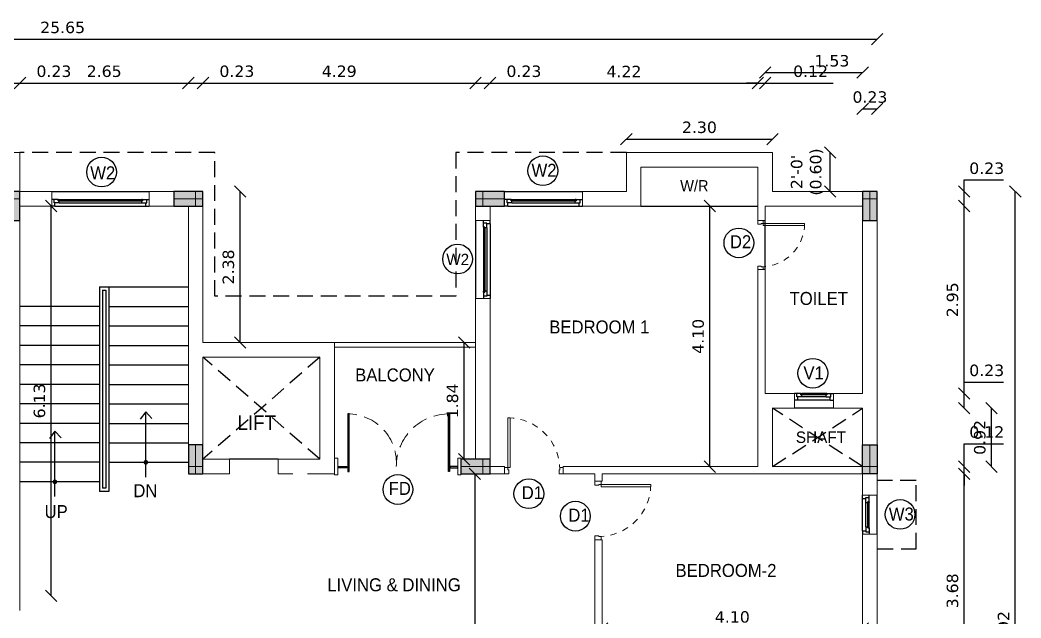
# Model space of a CAD drawing. Header units: metres. Extents: x 927 to 1109, y 805 to 891.
# Drawn here: x 1042.79 to 1058.54, y 833.71 to 843.12 of the extents above; entities that cross this region are included whole.
import ezdxf
from ezdxf.enums import TextEntityAlignment as Align

# ---------------------------------------------------------------- set-up
doc = ezdxf.new("R2010")
doc.units = ezdxf.units.M
doc.header["$MEASUREMENT"] = 0
doc.header["$PDMODE"] = 2
doc.header["$PDSIZE"] = 50
doc.linetypes.add('HIDDEN', pattern=[0.375, 0.25, -0.125])
doc.layers.get('0').update_dxf_attribs({"lineweight": 0})
doc.layers.get('Defpoints').update_dxf_attribs({"lineweight": 0})
for name, color, linetype in [('ABOVE', 250, 'HIDDEN'), ('col hat', 254, 'Continuous'), ('COLUMN', 2, 'Continuous'), ('DOOR TEXT', 205, 'Continuous'), ('F.COL', 5, 'Continuous'), ('glass', 4, 'Continuous'), ('LEVEL', 40, 'Continuous'), ('RAILING', 251, 'Continuous'), ('ROOM TEXT SCH', 7, 'Continuous'), ('STEPS', 250, 'Continuous'), ('wall1', 125, 'Continuous'), ('WIN TEXT', 7, 'Continuous'), ('window', 252, 'Continuous')]:
    doc.layers.add(name, color=color, linetype=linetype)
for name, color, linetype, lineweight in [('DOOR', 8, 'Continuous', 0), ('ED', 30, 'Continuous', 0), ('ROOM TEXT', 7, 'Continuous', 0), ('wall', 7, 'Continuous', 0)]:
    doc.layers.add(name, color=color, linetype=linetype, lineweight=lineweight)
doc.styles.get("Standard").update_dxf_attribs({"font": 'verdana.ttf', "height": 0.18})
doc.styles.add('UATEXT', font='GOTHIC.TTF')
doc.styles.add('USA TEXT', font='GOTHIC.TTF', dxfattribs={"width": 0.8})
doc.dimstyles.new('ED', dxfattribs={"dimscale": 0, "dimtxt": 0.18, "dimasz": 0.18, "dimexe": 0, "dimexo": 0, "dimgap": 0.09, "dimtad": 1, "dimtoh": 1, "dimzin": 3, "dimdsep": 46, "dimtxsty": 'Standard', "dimblk": 'OBLIQUE', "dimcen": 0.09, "dimse1": 1, "dimse2": 1, "dimclrd": 251, "dimclrt": 30, "dimadec": 0, "dimazin": 0, "dimtfac": 1, "dimtmove": 0, "dimatfit": 3, "dimldrblk": 'ARCHTICK', "dimfxl": 1, "dimtolj": 1, "dimtzin": 0, "dimarcsym": 0})

# ---------------------------------------------------------------- blocks, each defined once
blk = doc.blocks.new('door 3')
at = {"layer": 'DOOR', "color": 252}
for p, q in [((0, 36), (0, 33.54)), ((0, 33.54), (2.5, 33.54)), ((2.5, 34.04), (4, 34.04)), ((2.5, 34.04), (2.5, 33.54)), ((4, 36), (4, 34.04)), ((0, 2.5), (0, 0)), ((0, 2.5), (2.5, 2.5)), ((2.5, 2.5), (2.5, 2)), ((2.5, 2), (4, 2)), ((4, 2), (4, 0))]:
    blk.add_line(p, q, dxfattribs=at)
at = {"layer": 'DOOR'}
blk.add_lwpolyline([(34.54, 2), (4, 2), (4, 3.5), (34.54, 3.5)], close=True, dxfattribs=at)
at = {"layer": 'DOOR', "color": 233, "linetype": 'HIDDEN'}
blk.add_arc((2.5, 2), 32.03, 0, 90, dxfattribs=at)
blk = doc.blocks.new('VEN')
at = {"layer": 'window', "color": 252}
for p, q in [((-4, 10.53), (-4, 12)), ((-1.97, 10.53), (-4, 10.53)), ((-2, 10.5), (-4, 10.5)), ((-4, 8.02), (-4, 10.5)), ((-3.23, 8.02), (-4, 8.02)), ((-3.5, 8), (-4, 8)), ((-4, 8), (-4, 7.5)), ((-3.5, 7.5), (-4, 7.5)), ((-3.5, 7.5), (-3.5, 8)), ((-3.23, 8.02), (-3.23, 7.5)), ((-2, 7.5), (-3.23, 7.5)), ((-2, 7.5), (-2, 10.5)), ((-1.97, 10), (-1.97, 10.53)), ((0, 10), (-1.97, 10)), ((0, 10), (0, 12)), ((0, 10), (0, -10)), ((-3.5, -7.5), (-4, -7.5)), ((-4, -8), (-4, -7.5)), ((-3.5, -8), (-4, -8)), ((-4, -8.02), (-4, -10.5)), ((-3.23, -8.02), (-4, -8.02)), ((-2, -10.5), (-4, -10.5)), ((-4, -10.53), (-4, -12)), ((-1.97, -10.53), (-4, -10.53)), ((-3.5, -7.5), (-3.5, -8)), ((-3.49, -8), (-3.25, -8)), ((-2, -7.5), (-3.23, -7.5)), ((-3.23, -8.02), (-3.23, -7.5)), ((-2, -7.5), (-2, -10.5)), ((0, -10), (-1.97, -10)), ((-1.97, -10), (-1.97, -10.53)), ((0, -10), (0, -12))]:
    blk.add_line(p, q, dxfattribs=at)
at = {"layer": 'window', "color": 250}
for p, q in [((-4, 7.5), (-4, -7.5)), ((-2, 7.5), (-2, -7.5))]:
    blk.add_line(p, q, dxfattribs=at)
at = {"layer": 'window', "color": 4}
for p, q in [((-3.49, 8), (-3.49, -8)), ((-3.49, 8), (-3.25, 8)), ((-3.25, 8), (-3.25, -8))]:
    blk.add_line(p, q, dxfattribs=at)
blk = doc.blocks.new('WIN LARGE')
at = {"layer": 'window', "color": 252}
for p, q in [((-22, 9), (-24, 9)), ((-22.53, 7.03), (-22.53, 5)), ((-22, 7.03), (-22.53, 7.03)), ((-22.5, 7), (-22.5, 5)), ((-19.5, 7), (-22.5, 7)), ((-22, 9), (22, 9)), ((-22, 9), (-22, 7.03)), ((-19.5, 7), (-19.5, 5.77)), ((19.5, 7), (22.5, 7)), ((19.5, 7), (19.5, 5.77)), ((22, 9), (22, 7.03)), ((22, 9), (24, 9)), ((22, 7.03), (22.53, 7.03)), ((22.5, 7), (22.5, 5)), ((22.53, 7.03), (22.53, 5)), ((-22.53, 5), (-24, 5)), ((-24, 0), (24, 0)), ((-20.02, 5), (-22.5, 5)), ((-20.02, 5.77), (-20.02, 5)), ((-20.02, 5.77), (-19.5, 5.77)), ((-20, 5.5), (-20, 5)), ((-19.5, 5.5), (-20, 5.5)), ((-20, 5), (-19.5, 5)), ((-19.5, 5.5), (-19.5, 5)), ((20.02, 5.77), (19.5, 5.77)), ((19.5, 5.5), (20, 5.5)), ((19.5, 5.5), (19.5, 5)), ((20, 5), (19.5, 5)), ((20, 5.51), (20, 5.75)), ((20, 5.5), (20, 5)), ((20.02, 5.77), (20.02, 5)), ((20.02, 5), (22.5, 5)), ((22.53, 5), (24, 5))]:
    blk.add_line(p, q, dxfattribs=at)
at = {"layer": 'window', "color": 250}
for p, q in [((-19.5, 7), (19.5, 7)), ((-19.5, 5), (19.5, 5))]:
    blk.add_line(p, q, dxfattribs=at)
at = {"layer": 'window', "color": 4}
for p, q in [((-20, 5.75), (20, 5.75)), ((-20, 5.51), (-20, 5.75)), ((-20, 5.51), (20, 5.51))]:
    blk.add_line(p, q, dxfattribs=at)
blk = doc.blocks.new('A$C2E3D07F4')
at = {"layer": 'col hat'}
h = blk.add_hatch(color=256, dxfattribs=at)
h.paths.add_polyline_path([(-4.5, 0), (-9, 0), (-9, -4.5), (-4.5, -4.5)])
h.paths.add_polyline_path([(-4.5, -4.5), (0, -4.5), (0, 0), (-4.5, 0)])
h.paths.add_polyline_path([(-4.5, -18), (0, -18), (0, -4.5), (-4.5, -4.5)])
h.paths.add_polyline_path([(-4.5, -4.5), (-9, -4.5), (-9, -18), (-4.5, -18)])
at = {"layer": 'COLUMN', "linetype": 'ByBlock'}
blk.add_lwpolyline([(0, 0), (-9, 0), (-9, -18), (0, -18)], close=True, dxfattribs=at)
at = {"layer": 'Defpoints', "color": 1}
for p, q in [((-4.5, 0), (-4.5, -18)), ((-9, -4.5), (0, -4.5))]:
    blk.add_line(p, q, dxfattribs=at)
blk = doc.blocks.new('fc')
at = {"layer": 'F.COL'}
h = blk.add_hatch(color=256, dxfattribs=at)
h.paths.add_polyline_path([(-4.5, 9), (-18, 9), (-18, 4.5), (-4.5, 4.5)])
h.paths.add_polyline_path([(-4.5, 4.5), (-18, 4.5), (-18, 0), (-4.5, 0)])
h.paths.add_polyline_path([(0, 4.5), (-4.5, 4.5), (-4.5, 0), (0, 0)])
h.paths.add_polyline_path([(0, 9), (-4.5, 9), (-4.5, 4.5), (0, 4.5)])
at = {"layer": 'Defpoints', "color": 1}
for p, q in [((-4.5, 0), (-4.5, 9)), ((0, 4.5), (-18, 4.5))]:
    blk.add_line(p, q, dxfattribs=at)
at = {"layer": 'F.COL'}
blk.add_lwpolyline([(-18, 9), (-18, 0), (0, 0), (0, 9)], close=True, dxfattribs=at)
blk = doc.blocks.new('_Oblique')
at = {"color": 0, "linetype": 'ByBlock', "lineweight": -2}
blk.add_line((-0.5, -0.5), (0.5, 0.5), dxfattribs=at)
blk = doc.blocks.new('*D211')
at = {"layer": 'Defpoints', "color": 0, "transparency": 16777216}
for p in [(1042.788, 842.131), (1042.558, 841.038), (1042.788, 841.038)]:
    blk.add_point(p, dxfattribs=at)
at = {"layer": 'ED', "color": 251, "lineweight": -2, "transparency": 16777216}
for p, q in [((1042.558, 842.131), (1042.788, 842.131)), ((1042.788, 842.131), (1043.675, 842.131))]:
    blk.add_line(p, q, dxfattribs=at)
at = {"layer": 'ED', "color": 251, "lineweight": -2, "transparency": 16777216, "xscale": 0.18, "yscale": 0.18, "zscale": 0.18, "rotation": 180}
blk.add_blockref('_Oblique', (1042.558, 842.131), dxfattribs=at)
at = {"layer": 'ED', "color": 251, "lineweight": -2, "transparency": 16777216, "xscale": 0.18, "yscale": 0.18, "zscale": 0.18}
blk.add_blockref('_Oblique', (1042.788, 842.131), dxfattribs=at)
at = {"layer": 'ED', "color": 30, "transparency": 16777216, "insert": (1043.322, 842.315), "char_height": 0.18, "attachment_point": 5}
blk.add_mtext('\\A1;0.23', dxfattribs=at)
blk = doc.blocks.new('_ArchTick')
at = {"color": 0, "const_width": 0.15}
blk.add_lwpolyline([(-0.5, -0.5), (0.5, 0.5)], dxfattribs=at)
blk = doc.blocks.new('*D212')
at = {"layer": 'Defpoints', "color": 0, "transparency": 16777216}
for p in [(1045.438, 842.131), (1042.788, 841.038), (1045.438, 840.195)]:
    blk.add_point(p, dxfattribs=at)
at = {"layer": 'ED', "color": 251, "lineweight": -2, "transparency": 16777216}
blk.add_line((1042.788, 842.131), (1045.438, 842.131), dxfattribs=at)
at = {"layer": 'ED', "color": 251, "lineweight": -2, "transparency": 16777216, "xscale": 0.18, "yscale": 0.18, "zscale": 0.18, "rotation": 180}
blk.add_blockref('_Oblique', (1042.788, 842.131), dxfattribs=at)
at = {"layer": 'ED', "color": 251, "lineweight": -2, "transparency": 16777216, "xscale": 0.18, "yscale": 0.18, "zscale": 0.18}
blk.add_blockref('_Oblique', (1045.438, 842.131), dxfattribs=at)
at = {"layer": 'ED', "color": 30, "transparency": 16777216, "insert": (1044.113, 842.315), "char_height": 0.18, "attachment_point": 5}
blk.add_mtext('\\A1;2.65', dxfattribs=at)
blk = doc.blocks.new('*D213')
at = {"layer": 'Defpoints', "color": 0, "transparency": 16777216}
for p in [(1045.668, 842.131), (1045.438, 840.195), (1045.668, 840.195)]:
    blk.add_point(p, dxfattribs=at)
at = {"layer": 'ED', "color": 251, "lineweight": -2, "transparency": 16777216}
for p, q in [((1045.438, 842.131), (1045.668, 842.131)), ((1045.668, 842.131), (1046.555, 842.131))]:
    blk.add_line(p, q, dxfattribs=at)
at = {"layer": 'ED', "color": 251, "lineweight": -2, "transparency": 16777216, "xscale": 0.18, "yscale": 0.18, "zscale": 0.18, "rotation": 180}
blk.add_blockref('_Oblique', (1045.438, 842.131), dxfattribs=at)
at = {"layer": 'ED', "color": 251, "lineweight": -2, "transparency": 16777216, "xscale": 0.18, "yscale": 0.18, "zscale": 0.18}
blk.add_blockref('_Oblique', (1045.668, 842.131), dxfattribs=at)
at = {"layer": 'ED', "color": 30, "transparency": 16777216, "insert": (1046.202, 842.315), "char_height": 0.18, "attachment_point": 5}
blk.add_mtext('\\A1;0.23', dxfattribs=at)
blk = doc.blocks.new('*D214')
at = {"layer": 'Defpoints', "color": 0, "transparency": 16777216}
for p in [(1049.957, 842.131), (1045.668, 840.195), (1049.957, 840.195)]:
    blk.add_point(p, dxfattribs=at)
at = {"layer": 'ED', "color": 251, "lineweight": -2, "transparency": 16777216}
blk.add_line((1045.668, 842.131), (1049.957, 842.131), dxfattribs=at)
at = {"layer": 'ED', "color": 251, "lineweight": -2, "transparency": 16777216, "xscale": 0.18, "yscale": 0.18, "zscale": 0.18, "rotation": 180}
blk.add_blockref('_Oblique', (1045.668, 842.131), dxfattribs=at)
at = {"layer": 'ED', "color": 251, "lineweight": -2, "transparency": 16777216, "xscale": 0.18, "yscale": 0.18, "zscale": 0.18}
blk.add_blockref('_Oblique', (1049.957, 842.131), dxfattribs=at)
at = {"layer": 'ED', "color": 30, "transparency": 16777216, "insert": (1047.813, 842.315), "char_height": 0.18, "attachment_point": 5}
blk.add_mtext('\\A1;4.29', dxfattribs=at)
blk = doc.blocks.new('*D215')
at = {"layer": 'Defpoints', "color": 0, "transparency": 16777216}
for p in [(1050.187, 842.131), (1049.957, 840.195), (1050.187, 840.195)]:
    blk.add_point(p, dxfattribs=at)
at = {"layer": 'ED', "color": 251, "lineweight": -2, "transparency": 16777216}
for p, q in [((1049.957, 842.131), (1050.187, 842.131)), ((1050.187, 842.131), (1051.074, 842.131))]:
    blk.add_line(p, q, dxfattribs=at)
at = {"layer": 'ED', "color": 251, "lineweight": -2, "transparency": 16777216, "xscale": 0.18, "yscale": 0.18, "zscale": 0.18, "rotation": 180}
blk.add_blockref('_Oblique', (1049.957, 842.131), dxfattribs=at)
at = {"layer": 'ED', "color": 251, "lineweight": -2, "transparency": 16777216, "xscale": 0.18, "yscale": 0.18, "zscale": 0.18}
blk.add_blockref('_Oblique', (1050.187, 842.131), dxfattribs=at)
at = {"layer": 'ED', "color": 30, "transparency": 16777216, "insert": (1050.72, 842.315), "char_height": 0.18, "attachment_point": 5}
blk.add_mtext('\\A1;0.23', dxfattribs=at)
blk = doc.blocks.new('*D216')
at = {"layer": 'Defpoints', "color": 0, "transparency": 16777216}
for p in [(1054.403, 842.131), (1050.187, 840.195), (1054.403, 840.195)]:
    blk.add_point(p, dxfattribs=at)
at = {"layer": 'ED', "color": 251, "lineweight": -2, "transparency": 16777216}
blk.add_line((1050.187, 842.131), (1054.403, 842.131), dxfattribs=at)
at = {"layer": 'ED', "color": 251, "lineweight": -2, "transparency": 16777216, "xscale": 0.18, "yscale": 0.18, "zscale": 0.18, "rotation": 180}
blk.add_blockref('_Oblique', (1050.187, 842.131), dxfattribs=at)
at = {"layer": 'ED', "color": 251, "lineweight": -2, "transparency": 16777216, "xscale": 0.18, "yscale": 0.18, "zscale": 0.18}
blk.add_blockref('_Oblique', (1054.403, 842.131), dxfattribs=at)
at = {"layer": 'ED', "color": 30, "transparency": 16777216, "insert": (1052.295, 842.313), "char_height": 0.18, "attachment_point": 5}
blk.add_mtext('\\A1;4.22', dxfattribs=at)
blk = doc.blocks.new('*D217')
at = {"layer": 'Defpoints', "color": 0, "transparency": 16777216}
for p in [(1054.518, 842.131), (1054.403, 840.195), (1054.518, 840.195)]:
    blk.add_point(p, dxfattribs=at)
at = {"layer": 'ED', "color": 251, "lineweight": -2, "transparency": 16777216}
for p, q in [((1054.403, 842.131), (1054.223, 842.131)), ((1054.403, 842.131), (1054.518, 842.131)), ((1054.518, 842.131), (1055.588, 842.131))]:
    blk.add_line(p, q, dxfattribs=at)
at = {"layer": 'ED', "color": 251, "lineweight": -2, "transparency": 16777216, "xscale": 0.18, "yscale": 0.18, "zscale": 0.18}
blk.add_blockref('_Oblique', (1054.403, 842.131), dxfattribs=at)
at = {"layer": 'ED', "color": 251, "lineweight": -2, "transparency": 16777216, "xscale": 0.18, "yscale": 0.18, "zscale": 0.18, "rotation": 180}
blk.add_blockref('_Oblique', (1054.518, 842.131), dxfattribs=at)
at = {"layer": 'ED', "color": 30, "transparency": 16777216, "insert": (1055.233, 842.315), "char_height": 0.18, "attachment_point": 5}
blk.add_mtext('\\A1;0.12', dxfattribs=at)
blk = doc.blocks.new('*D218')
at = {"layer": 'Defpoints', "color": 0, "transparency": 16777216}
for p in [(1056.052, 842.297), (1056.052, 840.425), (1054.518, 840.195)]:
    blk.add_point(p, dxfattribs=at)
at = {"layer": 'ED', "color": 251, "lineweight": -2, "transparency": 16777216}
blk.add_line((1054.518, 842.297), (1056.052, 842.297), dxfattribs=at)
at = {"layer": 'ED', "color": 251, "lineweight": -2, "transparency": 16777216, "xscale": 0.18, "yscale": 0.18, "zscale": 0.18, "rotation": 180}
blk.add_blockref('_Oblique', (1054.518, 842.297), dxfattribs=at)
at = {"layer": 'ED', "color": 251, "lineweight": -2, "transparency": 16777216, "xscale": 0.18, "yscale": 0.18, "zscale": 0.18}
blk.add_blockref('_Oblique', (1056.052, 842.297), dxfattribs=at)
at = {"layer": 'ED', "color": 30, "transparency": 16777216, "insert": (1055.569, 842.48), "char_height": 0.18, "attachment_point": 5}
blk.add_mtext('\\A1;1.53', dxfattribs=at)
blk = doc.blocks.new('*D219')
at = {"layer": 'Defpoints', "color": 0, "transparency": 16777216}
for p in [(1056.282, 841.726), (1056.052, 840.425), (1056.282, 840.425)]:
    blk.add_point(p, dxfattribs=at)
at = {"layer": 'ED', "color": 251, "lineweight": -2, "transparency": 16777216}
blk.add_line((1056.052, 841.726), (1056.282, 841.726), dxfattribs=at)
at = {"layer": 'ED', "color": 251, "lineweight": -2, "transparency": 16777216, "xscale": 0.18, "yscale": 0.18, "zscale": 0.18, "rotation": 180}
blk.add_blockref('_Oblique', (1056.052, 841.726), dxfattribs=at)
at = {"layer": 'ED', "color": 251, "lineweight": -2, "transparency": 16777216, "xscale": 0.18, "yscale": 0.18, "zscale": 0.18}
blk.add_blockref('_Oblique', (1056.282, 841.726), dxfattribs=at)
at = {"layer": 'ED', "color": 30, "transparency": 16777216, "insert": (1056.167, 841.909), "char_height": 0.18, "attachment_point": 5}
blk.add_mtext('\\A1;0.23', dxfattribs=at)
blk = doc.blocks.new('*D182')
at = {"layer": 'Defpoints', "color": 0, "transparency": 16777216}
for p in [(1056.282, 842.821), (1030.637, 842.131), (1056.282, 842.131)]:
    blk.add_point(p, dxfattribs=at)
at = {"layer": 'ED', "color": 251, "lineweight": -2, "transparency": 16777216}
blk.add_line((1030.637, 842.821), (1056.282, 842.821), dxfattribs=at)
at = {"layer": 'ED', "color": 251, "lineweight": -2, "transparency": 16777216, "xscale": 0.18, "yscale": 0.18, "zscale": 0.18, "rotation": 180}
blk.add_blockref('_Oblique', (1030.637, 842.821), dxfattribs=at)
at = {"layer": 'ED', "color": 251, "lineweight": -2, "transparency": 16777216, "xscale": 0.18, "yscale": 0.18, "zscale": 0.18}
blk.add_blockref('_Oblique', (1056.282, 842.821), dxfattribs=at)
at = {"layer": 'ED', "color": 30, "transparency": 16777216, "insert": (1043.459, 843.005), "char_height": 0.18, "attachment_point": 5}
blk.add_mtext('\\A1;25.65', dxfattribs=at)
blk = doc.blocks.new('*D225')
at = {"layer": 'Defpoints', "color": 0, "transparency": 16777216}
for p in [(1054.633, 841.249), (1052.333, 841.038), (1054.633, 841.038)]:
    blk.add_point(p, dxfattribs=at)
at = {"layer": 'ED', "color": 251, "lineweight": -2, "transparency": 16777216}
blk.add_line((1052.333, 841.249), (1054.633, 841.249), dxfattribs=at)
at = {"layer": 'ED', "color": 251, "lineweight": -2, "transparency": 16777216, "xscale": 0.18, "yscale": 0.18, "zscale": 0.18, "rotation": 180}
blk.add_blockref('_Oblique', (1052.333, 841.249), dxfattribs=at)
at = {"layer": 'ED', "color": 251, "lineweight": -2, "transparency": 16777216, "xscale": 0.18, "yscale": 0.18, "zscale": 0.18}
blk.add_blockref('_Oblique', (1054.633, 841.249), dxfattribs=at)
at = {"layer": 'ED', "color": 30, "transparency": 16777216, "insert": (1053.483, 841.433), "char_height": 0.18, "attachment_point": 5}
blk.add_mtext('\\A1;2.30', dxfattribs=at)
blk = doc.blocks.new('*D268')
at = {"layer": 'Defpoints', "color": 0, "transparency": 16777216}
for p in [(1056.052, 835.978), (1057.651, 835.978), (1056.052, 832.298)]:
    blk.add_point(p, dxfattribs=at)
at = {"layer": 'ED', "color": 251, "lineweight": -2, "transparency": 16777216}
blk.add_line((1057.651, 832.298), (1057.651, 835.978), dxfattribs=at)
at = {"layer": 'ED', "color": 251, "lineweight": -2, "transparency": 16777216, "xscale": 0.18, "yscale": 0.18, "zscale": 0.18}
for p, rotation in [((1057.651, 835.978), 90), ((1057.651, 832.298), 270)]:
    blk.add_blockref('_Oblique', p, dxfattribs=dict(at, rotation=rotation))
at = {"layer": 'ED', "color": 30, "transparency": 16777216, "insert": (1057.467, 834.138), "char_height": 0.18, "attachment_point": 5, "rotation": 90}
blk.add_mtext('\\A1;3.68', dxfattribs=at)
blk = doc.blocks.new('*D269')
at = {"layer": 'Defpoints', "color": 0, "transparency": 16777216}
for p in [(1056.052, 836.093), (1057.651, 836.093), (1056.052, 835.978)]:
    blk.add_point(p, dxfattribs=at)
at = {"layer": 'ED', "color": 251, "lineweight": -2, "transparency": 16777216}
for p, q in [((1057.651, 836.093), (1057.651, 836.453)), ((1057.651, 836.453), (1058.271, 836.453)), ((1057.651, 835.978), (1057.651, 836.093)), ((1057.651, 835.978), (1057.651, 835.798))]:
    blk.add_line(p, q, dxfattribs=at)
at = {"layer": 'ED', "color": 251, "lineweight": -2, "transparency": 16777216, "xscale": 0.18, "yscale": 0.18, "zscale": 0.18}
for p, rotation in [((1057.651, 836.093), 270), ((1057.651, 835.978), 90)]:
    blk.add_blockref('_Oblique', p, dxfattribs=dict(at, rotation=rotation))
at = {"layer": 'ED', "color": 30, "transparency": 16777216, "insert": (1058.006, 836.637), "char_height": 0.18, "attachment_point": 5}
blk.add_mtext('\\A1;0.12', dxfattribs=at)
blk = doc.blocks.new('*D270')
at = {"layer": 'Defpoints', "color": 0, "transparency": 16777216}
for p in [(1056.052, 837.013), (1058.081, 837.013), (1056.052, 836.093)]:
    blk.add_point(p, dxfattribs=at)
at = {"layer": 'ED', "color": 251, "lineweight": -2, "transparency": 16777216}
blk.add_line((1058.081, 836.093), (1058.081, 837.013), dxfattribs=at)
at = {"layer": 'ED', "color": 251, "lineweight": -2, "transparency": 16777216, "xscale": 0.18, "yscale": 0.18, "zscale": 0.18}
for p, rotation in [((1058.081, 837.013), 90), ((1058.081, 836.093), 270)]:
    blk.add_blockref('_Oblique', p, dxfattribs=dict(at, rotation=rotation))
at = {"layer": 'ED', "color": 30, "transparency": 16777216, "insert": (1057.897, 836.553), "char_height": 0.18, "attachment_point": 5, "rotation": 90}
blk.add_mtext('\\A1;0.92', dxfattribs=at)
blk = doc.blocks.new('*D271')
at = {"layer": 'Defpoints', "color": 0, "transparency": 16777216}
for p in [(1056.052, 837.243), (1057.651, 837.243), (1056.052, 837.013)]:
    blk.add_point(p, dxfattribs=at)
at = {"layer": 'ED', "color": 251, "lineweight": -2, "transparency": 16777216}
for p, q in [((1057.651, 837.243), (1057.651, 837.423)), ((1057.651, 837.423), (1058.268, 837.423)), ((1057.651, 837.013), (1057.651, 837.243))]:
    blk.add_line(p, q, dxfattribs=at)
at = {"layer": 'ED', "color": 251, "lineweight": -2, "transparency": 16777216, "xscale": 0.18, "yscale": 0.18, "zscale": 0.18}
for p, rotation in [((1057.651, 837.243), 90), ((1057.651, 837.013), 270)]:
    blk.add_blockref('_Oblique', p, dxfattribs=dict(at, rotation=rotation))
at = {"layer": 'ED', "color": 30, "transparency": 16777216, "insert": (1058.005, 837.607), "char_height": 0.18, "attachment_point": 5}
blk.add_mtext('\\A1;0.23', dxfattribs=at)
blk = doc.blocks.new('*D272')
at = {"layer": 'Defpoints', "color": 0, "transparency": 16777216}
for p in [(1056.052, 840.195), (1057.651, 840.195), (1056.052, 837.243)]:
    blk.add_point(p, dxfattribs=at)
at = {"layer": 'ED', "color": 251, "lineweight": -2, "transparency": 16777216}
blk.add_line((1057.651, 837.243), (1057.651, 840.195), dxfattribs=at)
at = {"layer": 'ED', "color": 251, "lineweight": -2, "transparency": 16777216, "xscale": 0.18, "yscale": 0.18, "zscale": 0.18}
for p, rotation in [((1057.651, 840.195), 90), ((1057.651, 837.243), 270)]:
    blk.add_blockref('_Oblique', p, dxfattribs=dict(at, rotation=rotation))
at = {"layer": 'ED', "color": 30, "transparency": 16777216, "insert": (1057.467, 838.719), "char_height": 0.18, "attachment_point": 5, "rotation": 90}
blk.add_mtext('\\A1;2.95', dxfattribs=at)
blk = doc.blocks.new('*D273')
at = {"layer": 'Defpoints', "color": 0, "transparency": 16777216}
for p in [(1056.282, 840.425), (1057.651, 840.425), (1056.052, 840.195)]:
    blk.add_point(p, dxfattribs=at)
at = {"layer": 'ED', "color": 251, "lineweight": -2, "transparency": 16777216}
for p, q in [((1057.651, 840.425), (1057.651, 840.605)), ((1057.651, 840.605), (1058.268, 840.605)), ((1057.651, 840.195), (1057.651, 840.425))]:
    blk.add_line(p, q, dxfattribs=at)
at = {"layer": 'ED', "color": 251, "lineweight": -2, "transparency": 16777216, "xscale": 0.18, "yscale": 0.18, "zscale": 0.18}
for p, rotation in [((1057.651, 840.425), 90), ((1057.651, 840.195), 270)]:
    blk.add_blockref('_Oblique', p, dxfattribs=dict(at, rotation=rotation))
at = {"layer": 'ED', "color": 30, "transparency": 16777216, "insert": (1058.005, 840.788), "char_height": 0.18, "attachment_point": 5}
blk.add_mtext('\\A1;0.23', dxfattribs=at)
blk = doc.blocks.new('*D194')
at = {"layer": 'Defpoints', "color": 0, "transparency": 16777216}
for p in [(1057.651, 840.425), (1058.455, 840.425), (1057.651, 826.51)]:
    blk.add_point(p, dxfattribs=at)
at = {"layer": 'ED', "color": 251, "lineweight": -2, "transparency": 16777216}
blk.add_line((1058.455, 826.51), (1058.455, 840.425), dxfattribs=at)
at = {"layer": 'ED', "color": 251, "lineweight": -2, "transparency": 16777216, "xscale": 0.18, "yscale": 0.18, "zscale": 0.18}
for p, rotation in [((1058.455, 840.425), 90), ((1058.455, 826.51), 270)]:
    blk.add_blockref('_Oblique', p, dxfattribs=dict(at, rotation=rotation))
at = {"layer": 'ED', "color": 30, "transparency": 16777216, "insert": (1058.271, 833.467), "char_height": 0.18, "attachment_point": 5, "rotation": 90}
blk.add_mtext('\\A1;13.92', dxfattribs=at)
blk = doc.blocks.new('*D276')
at = {"layer": 'Defpoints', "color": 0, "transparency": 16777216}
for p in [(1056.052, 833.543), (1051.95, 833.034), (1056.052, 833.053)]:
    blk.add_point(p, dxfattribs=at)
at = {"layer": 'ED', "color": 251, "lineweight": -2, "transparency": 16777216}
blk.add_line((1051.95, 833.543), (1056.052, 833.543), dxfattribs=at)
at = {"layer": 'ED', "color": 251, "lineweight": -2, "transparency": 16777216, "xscale": 0.18, "yscale": 0.18, "zscale": 0.18, "rotation": 180}
blk.add_blockref('_Oblique', (1051.95, 833.543), dxfattribs=at)
at = {"layer": 'ED', "color": 251, "lineweight": -2, "transparency": 16777216, "xscale": 0.18, "yscale": 0.18, "zscale": 0.18}
blk.add_blockref('_Oblique', (1056.052, 833.543), dxfattribs=at)
at = {"layer": 'ED', "color": 30, "transparency": 16777216, "insert": (1054.001, 833.726), "char_height": 0.18, "attachment_point": 5}
blk.add_mtext('\\A1;4.10', dxfattribs=at)
blk = doc.blocks.new('*D195')
at = {"layer": 'Defpoints', "color": 0, "transparency": 16777216}
for p in [(1043.279, 840.195), (1043.479, 840.195), (1042.558, 834.061)]:
    blk.add_point(p, dxfattribs=at)
at = {"layer": 'ED', "color": 251, "lineweight": -2, "transparency": 16777216}
blk.add_line((1043.279, 834.061), (1043.279, 840.195), dxfattribs=at)
at = {"layer": 'ED', "color": 251, "lineweight": -2, "transparency": 16777216, "xscale": 0.18, "yscale": 0.18, "zscale": 0.18}
for p, rotation in [((1043.279, 840.195), 90), ((1043.279, 834.061), 270)]:
    blk.add_blockref('_Oblique', p, dxfattribs=dict(at, rotation=rotation))
at = {"layer": 'ED', "color": 30, "transparency": 16777216, "insert": (1043.095, 837.128), "char_height": 0.18, "attachment_point": 5, "rotation": 90}
blk.add_mtext('\\A1;6.13', dxfattribs=at)
blk = doc.blocks.new('*D277')
at = {"layer": 'Defpoints', "color": 0, "transparency": 16777216}
for p in [(1049.781, 838.048), (1049.957, 838.048), (1049.957, 836.208)]:
    blk.add_point(p, dxfattribs=at)
at = {"layer": 'ED', "color": 251, "lineweight": -2, "transparency": 16777216}
blk.add_line((1049.781, 836.208), (1049.781, 838.048), dxfattribs=at)
at = {"layer": 'ED', "color": 251, "lineweight": -2, "transparency": 16777216, "xscale": 0.18, "yscale": 0.18, "zscale": 0.18}
for p, rotation in [((1049.781, 838.048), 90), ((1049.781, 836.208), 270)]:
    blk.add_blockref('_Oblique', p, dxfattribs=dict(at, rotation=rotation))
at = {"layer": 'ED', "color": 30, "transparency": 16777216, "insert": (1049.597, 837.128), "char_height": 0.18, "attachment_point": 5, "rotation": 90}
blk.add_mtext('\\A1;1.84', dxfattribs=at)
blk = doc.blocks.new('*D278')
at = {"layer": 'Defpoints', "color": 0, "transparency": 16777216}
for p in [(1053.648, 840.195), (1054.128, 840.195), (1054.128, 836.093)]:
    blk.add_point(p, dxfattribs=at)
at = {"layer": 'ED', "color": 251, "lineweight": -2, "transparency": 16777216}
blk.add_line((1053.648, 836.093), (1053.648, 840.195), dxfattribs=at)
at = {"layer": 'ED', "color": 251, "lineweight": -2, "transparency": 16777216, "xscale": 0.18, "yscale": 0.18, "zscale": 0.18}
for p, rotation in [((1053.648, 840.195), 90), ((1053.648, 836.093), 270)]:
    blk.add_blockref('_Oblique', p, dxfattribs=dict(at, rotation=rotation))
at = {"layer": 'ED', "color": 30, "transparency": 16777216, "insert": (1053.464, 838.144), "char_height": 0.18, "attachment_point": 5, "rotation": 90}
blk.add_mtext('\\A1;4.10', dxfattribs=at)
blk = doc.blocks.new('*D279')
at = {"layer": 'Defpoints', "color": 0, "transparency": 16777216}
for p in [(1050.187, 835.978), (1049.949, 830.65), (1050.187, 830.65)]:
    blk.add_point(p, dxfattribs=at)
at = {"layer": 'ED', "color": 251, "lineweight": -2, "transparency": 16777216}
blk.add_line((1049.949, 835.978), (1049.949, 830.65), dxfattribs=at)
at = {"layer": 'ED', "color": 251, "lineweight": -2, "transparency": 16777216, "xscale": 0.18, "yscale": 0.18, "zscale": 0.18}
for p, rotation in [((1049.949, 835.978), 90), ((1049.949, 830.65), 270)]:
    blk.add_blockref('_Oblique', p, dxfattribs=dict(at, rotation=rotation))
at = {"layer": 'ED', "color": 30, "transparency": 16777216, "insert": (1049.765, 833.314), "char_height": 0.18, "attachment_point": 5, "rotation": 90}
blk.add_mtext('\\A1;5.33', dxfattribs=at)
blk = doc.blocks.new('*D196')
at = {"layer": 'Defpoints', "color": 0, "transparency": 16777216}
for p in [(1045.668, 840.425), (1046.253, 840.425), (1045.668, 838.048)]:
    blk.add_point(p, dxfattribs=at)
at = {"layer": 'ED', "color": 251, "lineweight": -2, "transparency": 16777216}
blk.add_line((1046.253, 838.048), (1046.253, 840.425), dxfattribs=at)
at = {"layer": 'ED', "color": 251, "lineweight": -2, "transparency": 16777216, "xscale": 0.18, "yscale": 0.18, "zscale": 0.18}
for p, rotation in [((1046.253, 840.425), 90), ((1046.253, 838.048), 270)]:
    blk.add_blockref('_Oblique', p, dxfattribs=dict(at, rotation=rotation))
at = {"layer": 'ED', "color": 30, "transparency": 16777216, "insert": (1046.069, 839.236), "char_height": 0.18, "attachment_point": 5, "rotation": 90}
blk.add_mtext('\\A1;2.38', dxfattribs=at)
blk = doc.blocks.new('*D203')
at = {"layer": 'Defpoints', "color": 0, "transparency": 16777216}
for p in [(1055.348, 841.038), (1055.54, 841.038), (1055.348, 840.425)]:
    blk.add_point(p, dxfattribs=at)
at = {"layer": 'ED', "color": 251, "lineweight": -2, "transparency": 16777216}
blk.add_line((1055.54, 840.425), (1055.54, 841.038), dxfattribs=at)
at = {"layer": 'ED', "color": 251, "lineweight": -2, "transparency": 16777216, "xscale": 0.18, "yscale": 0.18, "zscale": 0.18}
for p, rotation in [((1055.54, 841.038), 90), ((1055.54, 840.425), 270)]:
    blk.add_blockref('_Oblique', p, dxfattribs=dict(at, rotation=rotation))
at = {"layer": 'ED', "color": 30, "transparency": 16777216, "insert": (1055.179, 840.731), "char_height": 0.18, "attachment_point": 5, "rotation": 90}
blk.add_mtext("\\A1;2'-0'\\P(0.60)  ", dxfattribs=at)

msp = doc.modelspace()

# ---------------------------------------------------------------- linework, layer by layer
at = {"layer": 'ABOVE'}
for p, q in [((1045.855, 841.038), (1042.788, 841.038)), ((1045.855, 838.776), (1045.855, 841.038)), ((1049.65, 841.038), (1049.65, 838.776)), ((1052.333, 841.038), (1049.65, 841.038)), ((1049.65, 838.776), (1045.855, 838.776)), ((1047.508, 837.818), (1045.668, 836.208)), ((1047.508, 836.208), (1045.668, 837.818)), ((1054.633, 836.093), (1056.052, 837.013)), ((1056.052, 836.093), (1054.633, 837.013))]:
    msp.add_line(p, q, dxfattribs=at)
msp.add_lwpolyline([(1056.282, 834.801), (1056.895, 834.801), (1056.895, 835.874), (1056.282, 835.874)], dxfattribs=at)
at = {"layer": 'DOOR'}
for points in [[(1047.738, 835.962), (1047.79, 835.962), (1047.79, 836.224), (1047.738, 836.224)], [(1049.729, 835.962), (1049.678, 835.962), (1049.678, 836.224), (1049.729, 836.224)], [(1049.729, 835.962), (1049.678, 835.962), (1049.678, 836.224), (1049.729, 836.224)]]:
    msp.add_lwpolyline(points, close=True, dxfattribs=at)
at = {"layer": 'DOOR', "color": 233, "linetype": 'HIDDEN'}
for centre, radius, start, end in [((1047.945, 836.155), 0.768, 355.3519, 89.8319), ((1049.541, 836.093), 0.83, 89.3388, 180)]:
    msp.add_arc(centre, radius, start, end, dxfattribs=at)
at = {"layer": 'glass'}
for points in [[(1047.947, 836.924), (1047.947, 836.017), (1047.967, 836.017), (1047.967, 836.924)], [(1049.551, 836.924), (1049.551, 836.017), (1049.532, 836.017), (1049.532, 836.924)], [(1049.56, 836.074), (1049.678, 836.074), (1049.678, 836.093), (1049.56, 836.093)]]:
    msp.add_lwpolyline(points, close=True, dxfattribs=at)
msp.add_lwpolyline([(1047.79, 836.093), (1047.932, 836.093), (1047.932, 836.074), (1047.79, 836.074)], dxfattribs=at)
at = {"layer": 'LEVEL', "color": 56}
for p, q in [((1052.563, 840.195), (1054.403, 840.195)), ((1054.518, 839.198), (1054.518, 839.965))]:
    msp.add_line(p, q, dxfattribs=at)
at = {"layer": 'RAILING'}
for p, q in [((1044.038, 838.921), (1044.038, 835.701)), ((1044.038, 838.921), (1044.188, 838.921)), ((1044.089, 838.87), (1044.089, 835.752)), ((1044.089, 838.87), (1044.137, 838.87)), ((1044.137, 838.87), (1044.137, 835.752)), ((1044.188, 838.921), (1044.188, 835.701)), ((1044.137, 835.752), (1044.089, 835.752)), ((1044.188, 835.701), (1044.038, 835.701))]:
    msp.add_line(p, q, dxfattribs=at)
at = {"layer": 'STEPS'}
for p, q in [((1044.188, 838.921), (1045.438, 838.921)), ((1044.038, 838.614), (1042.788, 838.614)), ((1044.188, 838.614), (1045.438, 838.614)), ((1044.038, 838.307), (1042.788, 838.307)), ((1044.188, 838.307), (1045.438, 838.307)), ((1044.038, 838.001), (1042.788, 838.001)), ((1044.188, 838.001), (1045.438, 838.001)), ((1044.038, 837.694), (1042.788, 837.694)), ((1044.188, 837.694), (1045.438, 837.694)), ((1044.038, 837.387), (1042.788, 837.387)), ((1044.188, 837.387), (1045.438, 837.387)), ((1044.038, 837.081), (1042.788, 837.081)), ((1044.188, 837.081), (1045.438, 837.081)), ((1044.038, 836.774), (1042.788, 836.774)), ((1044.188, 836.774), (1045.438, 836.774)), ((1044.038, 836.467), (1042.788, 836.467)), ((1044.188, 836.467), (1045.438, 836.467)), ((1046.852, 836.208), (1046.085, 836.208)), ((1044.038, 836.161), (1042.788, 836.161)), ((1044.188, 836.161), (1045.438, 836.161)), ((1044.038, 835.854), (1042.788, 835.854))]:
    msp.add_line(p, q, dxfattribs=at)
at = {"layer": 'wall', "color": 1}
for p, q in [((1042.558, 841.038), (1042.788, 841.038)), ((1042.788, 841.038), (1042.788, 840.425)), ((1052.333, 841.038), (1052.333, 840.425)), ((1052.333, 841.038), (1054.633, 841.038)), ((1054.633, 841.038), (1054.633, 840.425)), ((1052.563, 840.808), (1052.563, 840.194)), ((1052.563, 840.808), (1054.403, 840.808)), ((1054.403, 839.965), (1054.403, 840.808)), ((1043.287, 840.425), (1042.788, 840.425)), ((1043.287, 840.195), (1043.287, 840.425)), ((1044.82, 840.195), (1044.82, 840.425)), ((1044.82, 840.425), (1045.668, 840.425)), ((1045.668, 838.048), (1045.668, 840.425)), ((1049.957, 840.424), (1050.417, 840.425)), ((1049.957, 840.424), (1049.957, 839.965)), ((1050.093, 840.424), (1050.055, 840.424)), ((1050.417, 840.195), (1050.417, 840.425)), ((1051.643, 840.195), (1051.643, 840.425)), ((1052.333, 840.425), (1051.643, 840.425)), ((1054.633, 840.425), (1056.282, 840.425)), ((1056.282, 839.313), (1056.282, 840.425)), ((1042.788, 840.195), (1042.788, 833.831)), ((1043.287, 840.195), (1042.788, 840.195)), ((1045.438, 840.195), (1044.82, 840.195)), ((1045.438, 835.978), (1045.438, 840.195)), ((1050.187, 840.195), (1050.187, 839.965)), ((1050.187, 840.195), (1050.417, 840.195)), ((1052.563, 840.194), (1051.643, 840.195)), ((1056.052, 840.195), (1054.518, 840.195)), ((1054.518, 839.965), (1054.518, 840.195)), ((1055.949, 840.195), (1056.052, 840.195)), ((1056.052, 837.243), (1056.052, 840.195)), ((1050.187, 839.965), (1049.957, 839.965)), ((1054.403, 839.965), (1054.518, 839.965)), ((1054.403, 836.093), (1054.403, 839.198)), ((1054.403, 839.198), (1054.518, 839.198)), ((1054.518, 837.243), (1054.518, 839.198)), ((1056.282, 835.644), (1056.282, 839.313)), ((1050.187, 838.738), (1049.957, 838.738)), ((1049.957, 836.208), (1049.957, 838.738)), ((1050.187, 835.978), (1050.187, 838.738)), ((1047.738, 838.048), (1045.668, 838.048)), ((1047.738, 838.048), (1047.738, 835.978)), ((1049.957, 838.048), (1047.738, 838.048)), ((1049.957, 837.971), (1047.738, 837.971)), ((1047.508, 837.818), (1045.668, 837.818)), ((1045.668, 836.208), (1045.668, 837.818)), ((1047.508, 837.818), (1047.508, 836.208)), ((1054.978, 837.243), (1054.517, 837.243)), ((1054.978, 837.243), (1054.978, 837.013)), ((1056.052, 837.243), (1055.592, 837.243)), ((1055.592, 837.243), (1055.592, 837.013)), ((1054.978, 837.013), (1054.633, 837.013)), ((1054.633, 836.093), (1054.633, 837.013)), ((1056.052, 837.013), (1055.592, 837.013)), ((1056.052, 837.013), (1056.052, 836.093)), ((1046.085, 836.208), (1045.668, 836.208)), ((1046.085, 836.208), (1046.085, 835.978)), ((1047.508, 836.208), (1046.852, 836.208)), ((1046.852, 836.208), (1046.852, 835.978)), ((1049.957, 836.208), (1049.729, 836.208)), ((1049.729, 836.208), (1049.729, 835.978)), ((1050.417, 836.093), (1050.187, 836.093)), ((1050.417, 836.093), (1050.417, 835.978)), ((1054.403, 836.093), (1051.337, 836.093)), ((1051.337, 836.093), (1051.337, 835.978)), ((1054.633, 836.093), (1056.052, 836.093)), ((1046.085, 835.978), (1045.438, 835.978)), ((1047.082, 835.978), (1046.852, 835.978)), ((1047.738, 835.978), (1047.312, 835.978)), ((1050.187, 835.978), (1049.729, 835.978)), ((1049.945, 835.978), (1049.957, 835.978)), ((1049.957, 835.978), (1050.417, 835.978)), ((1051.835, 835.978), (1051.337, 835.978)), ((1051.835, 835.978), (1051.835, 835.978)), ((1051.835, 835.978), (1051.835, 835.863)), ((1056.052, 835.978), (1051.95, 835.978)), ((1051.95, 835.863), (1051.95, 835.978)), ((1056.052, 835.644), (1056.052, 835.978)), ((1051.95, 835.863), (1051.835, 835.863)), ((1056.052, 835.644), (1056.282, 835.644)), ((1051.95, 834.943), (1051.835, 834.943)), ((1051.835, 834.943), (1051.835, 830.535)), ((1051.95, 830.65), (1051.95, 834.943)), ((1056.052, 835.031), (1056.282, 835.031)), ((1056.052, 835.031), (1056.052, 833.36)), ((1056.282, 835.031), (1056.282, 833.36))]:
    msp.add_line(p, q, dxfattribs=at)
at = {"layer": 'wall', "color": 1, "const_width": 0.0345}
for points in [[(1044.75, 836.161, 1), (1044.788, 836.161, 1)], [(1043.319, 835.854, 1), (1043.357, 835.854, 1)]]:
    msp.add_lwpolyline(points, format="xyb", close=True, dxfattribs=at)
at = {"layer": 'wall1', "color": 251}
for p, q in [((1044.769, 836.958), (1044.681, 836.842)), ((1044.769, 835.929), (1044.769, 836.958)), ((1044.769, 836.958), (1044.865, 836.853)), ((1043.338, 836.652), (1043.25, 836.535)), ((1043.338, 835.623), (1043.338, 836.652)), ((1043.338, 836.652), (1043.434, 836.547))]:
    msp.add_line(p, q, dxfattribs=at)
at = {"layer": 'WIN TEXT', "color": 8}
for centre in [(1044.072, 840.73), (1051.018, 840.751), (1054.104, 839.614), (1049.676, 839.361), (1055.268, 837.562), (1048.737, 835.733), (1050.798, 835.667), (1056.641, 835.341), (1051.53, 835.313)]:
    msp.add_circle(centre, 0.234, dxfattribs=at)
at = {"layer": 'window', "color": 252}
for p, q in [((1043.287, 840.425), (1044.82, 840.425)), ((1043.324, 840.297), (1043.287, 840.297)), ((1043.324, 840.245), (1043.324, 840.297)), ((1043.325, 840.246), (1043.325, 840.297)), ((1043.388, 840.297), (1043.325, 840.297)), ((1043.388, 840.277), (1043.388, 840.297)), ((1043.389, 840.284), (1043.389, 840.297)), ((1043.389, 840.297), (1043.402, 840.297)), ((1043.402, 840.284), (1043.389, 840.284)), ((1043.402, 840.284), (1043.402, 840.297)), ((1044.705, 840.284), (1044.705, 840.297)), ((1044.718, 840.297), (1044.705, 840.297)), ((1044.705, 840.284), (1044.718, 840.284)), ((1044.718, 840.297), (1044.782, 840.297)), ((1044.718, 840.284), (1044.718, 840.297)), ((1044.718, 840.277), (1044.718, 840.297)), ((1044.718, 840.284), (1044.718, 840.278)), ((1044.782, 840.297), (1044.82, 840.297)), ((1044.782, 840.246), (1044.782, 840.297)), ((1044.782, 840.245), (1044.782, 840.297)), ((1043.338, 840.195), (1043.287, 840.195)), ((1043.338, 840.245), (1043.324, 840.245)), ((1043.402, 840.246), (1043.325, 840.246)), ((1043.338, 840.195), (1043.338, 840.245)), ((1043.338, 840.195), (1044.769, 840.195)), ((1043.388, 840.277), (1043.402, 840.277)), ((1043.402, 840.246), (1043.402, 840.277)), ((1044.705, 840.246), (1044.705, 840.277)), ((1044.718, 840.277), (1044.705, 840.277)), ((1044.705, 840.246), (1044.782, 840.246)), ((1044.769, 840.195), (1044.769, 840.245)), ((1044.769, 840.245), (1044.782, 840.245)), ((1044.769, 840.195), (1044.82, 840.195)), ((1055.592, 837.013), (1054.978, 837.013)), ((1056.282, 835.031), (1056.282, 835.644))]:
    msp.add_line(p, q, dxfattribs=at)
at = {"layer": 'window', "color": 4}
for p, q in [((1043.389, 840.284), (1044.718, 840.284)), ((1043.389, 840.284), (1043.389, 840.278)), ((1043.389, 840.278), (1044.718, 840.278))]:
    msp.add_line(p, q, dxfattribs=at)
at = {"layer": 'window', "color": 250}
for p, q in [((1043.402, 840.297), (1044.705, 840.297)), ((1043.402, 840.246), (1044.705, 840.246))]:
    msp.add_line(p, q, dxfattribs=at)

# ---------------------------------------------------------------- block references
at = {"layer": 'COLUMN', "linetype": 'ByBlock', "xscale": 0.0255555555555556, "yscale": 0.0255555555555556, "zscale": 0.0255555555555556}
for p in [(1042.788, 840.425), (1056.282, 840.425)]:
    msp.add_blockref('A$C2E3D07F4', p, dxfattribs=at)
at = {"layer": 'COLUMN', "linetype": 'ByBlock', "xscale": -0.0255555555555556, "yscale": 0.0255555555555556, "zscale": 0.0255555555555556, "rotation": 180}
msp.add_blockref('A$C2E3D07F4', (1056.282, 835.978), dxfattribs=at)
at = {"layer": 'DOOR'}
for p, xscale, yscale, zscale, rotation in [((1054.403, 839.965), -0.0212962963073288, 0.0212962963073288, 0.0212962963074528, 180), ((1050.417, 835.978), -0.0255555555555556, 0.0255555555555556, 0.0255555555555556, 270), ((1051.835, 835.863), -0.0255555555555556, 0.0255555555555556, 0.0255555555555556, 180)]:
    msp.add_blockref('door 3', p, dxfattribs=dict(at, xscale=xscale, yscale=yscale, zscale=zscale, rotation=rotation))
at = {"layer": 'F.COL', "xscale": 0.0255555555555556, "yscale": 0.0255555555555556, "zscale": 0.0255555555555556}
for p in [(1045.668, 840.195), (1050.187, 835.978)]:
    msp.add_blockref('fc', p, dxfattribs=at)
for p, rotation in [((1049.957, 840.425), 180), ((1045.438, 835.978), 270)]:
    msp.add_blockref('fc', p, dxfattribs=dict(at, rotation=rotation))
at = {"layer": 'window', "color": 14, "yscale": 0.0255555555555556, "zscale": 0.0255555555555556}
for name, p, xscale, rotation in [('WIN LARGE', (1051.03, 840.425), -0.0255555555555556, 180), ('WIN LARGE', (1049.957, 839.351), 0.0255555555555556, 269.9797094593918), ('VEN', (1055.285, 837.141), 0.0255555555555556, 270), ('VEN', (1056.052, 835.337), 0.0255555555555556, 180)]:
    msp.add_blockref(name, p, dxfattribs=dict(at, xscale=xscale, rotation=rotation))

# ---------------------------------------------------------------- texts
at = {"layer": 'DOOR TEXT', "style": 'USA TEXT'}
msp.add_text('W2', height=0.1789, dxfattribs=at).set_placement((1049.499, 839.265))
at = {"layer": 'ROOM TEXT', "style": 'UATEXT'}
msp.add_text('SHAFT', height=0.18, dxfattribs=at).set_placement((1055.001, 836.466))
at = {"layer": 'ROOM TEXT SCH', "color": 7, "style": 'USA TEXT', "width": 0.96}
for s, height, p in [('W2', 0.2044, (1043.894, 840.616)), ('W2', 0.2044, (1050.84, 840.655)), ('W/R', 0.1789, (1053.18, 840.424)), ('D2', 0.2044, (1053.963, 839.531)), ('BALCONY', 0.2044, (1048.064, 837.434)), ('V1', 0.2044, (1055.12, 837.466)), ('DN', 0.2044, (1044.572, 835.612)), ('FD', 0.2044, (1048.591, 835.648)), ('D1', 0.2044, (1050.686, 835.581)), ('UP', 0.2044, (1043.175, 835.283)), ('D1', 0.2044, (1051.419, 835.227)), ('W3', 0.2044, (1056.464, 835.245)), ('BEDROOM-2', 0.2044, (1053.107, 834.357))]:
    msp.add_text(s, height=height, dxfattribs=at).set_placement(p)
for s, height, p in [('TOILET', 0.2044, (1055.361, 838.638)), ('BEDROOM 1', 0.2044, (1051.907, 838.189)), ('LIFT', 0.23, (1046.514, 836.67)), ('LIVING & DINING', 0.20444, (1048.676, 834.131))]:
    msp.add_text(s, height=height, dxfattribs=at).set_placement(p, align=Align.CENTER)

# ---------------------------------------------------------------- dimensions: what is measured, and where the dimension line sits
at = {"layer": 'ED'}
for base, p1, p2, picture, middle in [((1056.281720902, 842.821108837), (1030.636720902, 842.130922474), (1056.281720902, 842.130922474), '*D182', (1043.459220902, 843.004856318)), ((1042.788, 842.131), (1042.558, 841.038), (1042.788, 841.038), '*D211', (1043.322, 842.315)), ((1045.438, 842.131), (1042.788, 841.038), (1045.438, 840.195), '*D212', (1044.113, 842.315)), ((1045.668, 842.131), (1045.438, 840.195), (1045.668, 840.195), '*D213', (1046.202, 842.315)), ((1049.957, 842.131), (1045.668, 840.195), (1049.957, 840.195), '*D214', (1047.813, 842.315)), ((1050.187, 842.131), (1049.957, 840.195), (1050.187, 840.195), '*D215', (1050.72, 842.315)), ((1054.403, 842.131), (1050.187, 840.195), (1054.403, 840.195), '*D216', (1052.295, 842.313)), ((1054.51839, 842.130922), (1054.403388, 840.194561), (1054.51839, 840.194601), '*D217', (1055.233192, 842.31467)), ((1054.633, 841.249), (1052.333, 841.038), (1054.633, 841.038), '*D225', (1053.483, 841.433)), ((1056.052, 833.543), (1051.95, 833.034), (1056.052, 833.053), '*D276', (1054.001, 833.726))]:
    dim = msp.add_linear_dim(base=base, p1=p1, p2=p2, dimstyle='ED', override={"dimscale": 1, "dimpost": '\\X'}, dxfattribs=at)
    dim.commit()
    dim.dimension.update_dxf_attribs({"geometry": picture, "text_midpoint": middle})
for base, p1, p2, picture, middle in [((1056.052, 842.297), (1054.518, 840.195), (1056.052, 840.425), '*D218', (1055.569, 842.297)), ((1056.282, 841.726), (1056.052, 840.425), (1056.282, 840.425), '*D219', (1056.167, 841.726))]:
    dim = msp.add_linear_dim(base=base, p1=p1, p2=p2, dimstyle='ED', override={"dimscale": 1, "dimpost": '\\X'}, dxfattribs=at)
    dim.commit()
    dim.dimension.update_dxf_attribs({"geometry": picture, "text_midpoint": middle, "dimtype": 160})
dim = msp.add_linear_dim(base=(1055.54, 841.038), p1=(1055.348, 840.425), p2=(1055.348, 841.038), angle=90, text="2'-0'\\P(0.60)  ", dimstyle='ED', override={"dimscale": 1, "dimpost": '\\X'}, dxfattribs=at)
dim.commit()
dim.dimension.update_dxf_attribs({"geometry": '*D203', "text_midpoint": (1055.54, 840.731), "dimtype": 160})
for base, p1, p2, picture, middle in [((1057.651, 840.425), (1056.052, 840.195), (1056.282, 840.425), '*D273', (1058.005, 840.788)), ((1046.253, 840.425), (1045.668, 838.048), (1045.668, 840.425), '*D196', (1046.069, 839.236)), ((1058.4546262, 840.424601423), (1057.65115776, 826.509601421), (1057.65115776, 840.424601423), '*D194', (1058.270878719, 833.467101422)), ((1043.279, 840.195), (1042.558, 834.061), (1043.479, 840.195), '*D195', (1043.095, 837.128)), ((1053.648, 840.195), (1054.128, 836.093), (1054.128, 840.195), '*D278', (1053.464, 838.144)), ((1057.651, 840.195), (1056.052, 837.243), (1056.052, 840.195), '*D272', (1057.467, 838.719)), ((1049.781, 838.048), (1049.957, 836.208), (1049.957, 838.048), '*D277', (1049.597, 837.128)), ((1057.651, 837.243), (1056.052, 837.013), (1056.052, 837.243), '*D271', (1058.005, 837.607)), ((1057.65116, 836.09314), (1056.05172, 835.97807), (1056.05172, 836.09314), '*D269', (1058.00596, 836.63689)), ((1049.949, 830.65), (1050.187, 835.978), (1050.187, 830.65), '*D279', (1049.765, 833.314)), ((1057.651, 835.978), (1056.052, 832.298), (1056.052, 835.978), '*D268', (1057.467, 834.138))]:
    dim = msp.add_linear_dim(base=base, p1=p1, p2=p2, angle=90, dimstyle='ED', override={"dimscale": 1, "dimpost": '\\X'}, dxfattribs=at)
    dim.commit()
    dim.dimension.update_dxf_attribs({"geometry": picture, "text_midpoint": middle})
dim = msp.add_linear_dim(base=(1058.081, 837.013), p1=(1056.052, 836.093), p2=(1056.052, 837.013), angle=90, dimstyle='ED', override={"dimscale": 1, "dimpost": '\\X'}, dxfattribs=at)
dim.commit()
dim.dimension.update_dxf_attribs({"geometry": '*D270', "text_midpoint": (1058.081, 836.553), "dimtype": 160})

doc.saveas('drawing.dxf')
